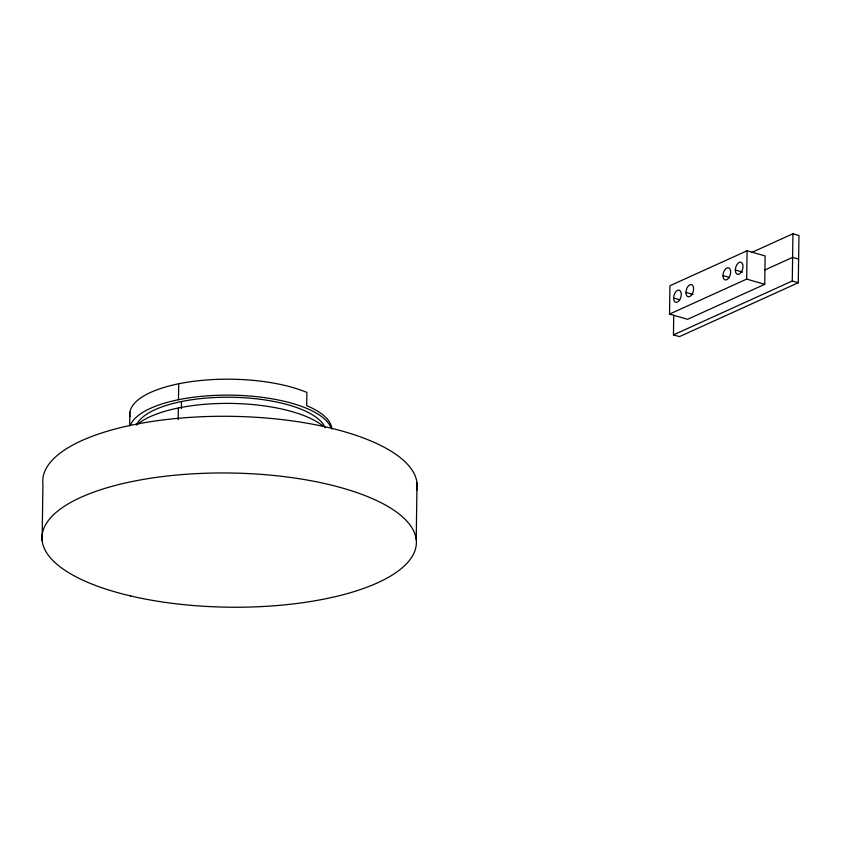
<?xml version="1.0" encoding="UTF-8"?>
<svg xmlns="http://www.w3.org/2000/svg" width="841" height="841" viewBox="0 0 841 841"><rect width="100%" height="100%" fill="white"/><g stroke="black" fill="none" stroke-linecap="round" stroke-linejoin="round"><path stroke-width="1.26" d="M42.124 540.647L42.923 483.964A187.228 67.101 0.8 0 1 232.337 416.348A187.228 67.101 0.8 0 1 416.747 490.208M129.672 425.788L129.861 412.3M178.197 419.701L178.366 407.98M178.481 399.717L178.702 383.769M181.383 408.621L181.477 401.535M416.221 539.544L417.01 482.86M669.531 314.092L669.93 285.751L747.081 250.765L765.121 255.958L764.732 284.311L687.57 319.296L669.531 314.092L746.682 279.107L764.732 284.311M751.349 252.626L792.937 233.766L798.95 235.501L798.288 282.734L679.465 336.621L673.452 334.886L673.725 315.207M746.682 279.107L747.081 250.765M673.452 334.886L792.275 280.999L792.937 233.766M764.932 269.929L792.611 257.388L798.624 259.112M792.275 280.999L798.288 282.734M735.318 270.003L742.529 272.074M722.966 275.596L728.979 277.33M685.93 292.395L693.152 294.476M673.588 297.987L679.602 299.722M331.89 429.089A101.204 36.268 0.8 0 0 306.702 405.667L306.891 392.442A101.204 36.268 0.8 0 0 192.032 381.52A101.204 36.268 0.8 0 0 129.945 416.684M130.66 424.716A101.204 36.268 0.8 0 1 231.275 395.154A101.204 36.268 0.8 0 1 330.891 427.564M136.41 425.094A95.38 34.187 0.8 0 1 231.243 397.246A95.38 34.187 0.8 0 1 325.131 427.785M137.188 424.579A101.204 36.268 0.8 0 1 228.699 403.396A101.204 36.268 0.8 0 1 322.45 425.599M728.842 277.866A6.329 3.574 -73.9 0 0 728.663 267.795A6.329 3.574 -73.9 0 0 722.966 275.88A6.329 3.574 -73.9 0 0 728.842 277.866M691.807 294.655A6.329 3.574 -73.9 0 0 691.628 284.594A6.329 3.574 -73.9 0 0 685.93 292.679A6.329 3.574 -73.9 0 0 691.807 294.655M679.465 300.258A6.329 3.574 -73.9 0 0 679.286 290.187A6.329 3.574 -73.9 0 0 673.588 298.282A6.329 3.574 -73.9 0 0 679.465 300.258M741.194 272.263A6.329 3.574 -73.9 0 0 741.005 262.203A6.329 3.574 -73.9 0 0 735.318 270.287A6.329 3.574 -73.9 0 0 741.194 272.263M130.597 595.943A187.228 67.101 0.8 0 0 416.295 544.453A187.228 67.101 0.8 0 0 140.626 479.896A187.228 67.101 0.8 0 0 130.597 595.943"/></g></svg>
